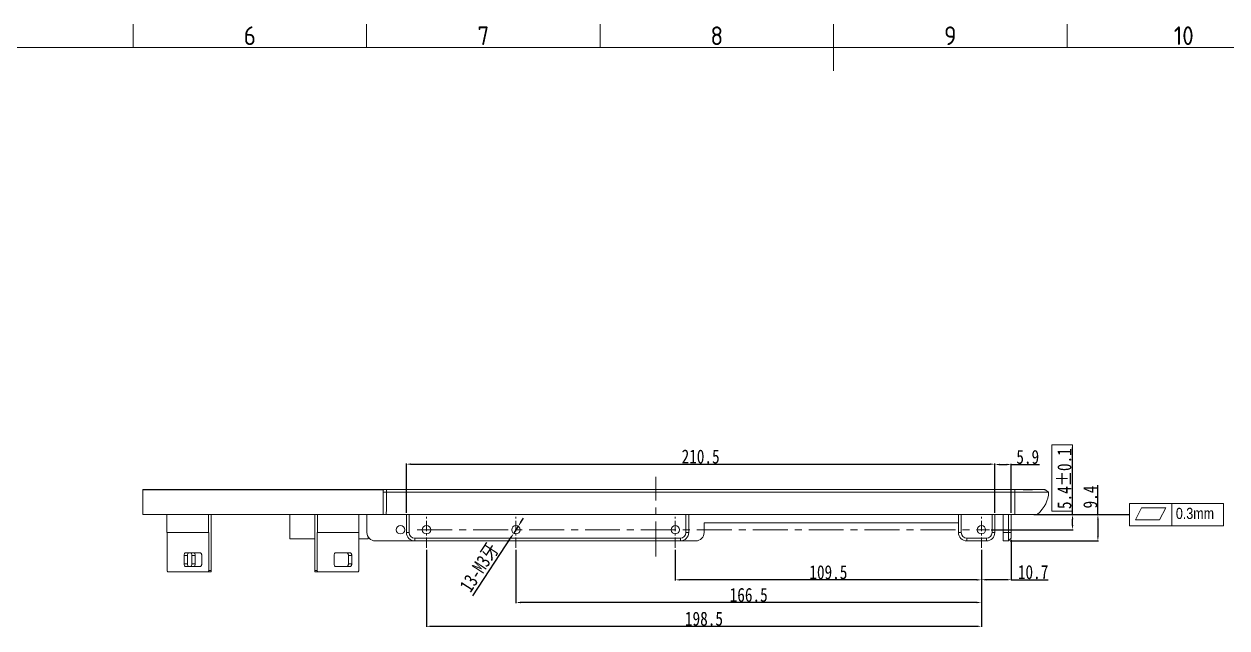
# Model space of a CAD drawing. Header units: inches. Extents: x 26991 to 28396, y -1342 to -349.
# Drawn here: x 27404.4 to 27834.7, y -590.4 to -374.4 of the extents above; entities that cross this region are included whole.
import ezdxf
from ezdxf.enums import TextEntityAlignment as Align

# ---------------------------------------------------------------- set-up
doc = ezdxf.new("R2010")
doc.units = ezdxf.units.IN
doc.header["$MEASUREMENT"] = 0
doc.linetypes.add('CENTER', pattern=[2, 1.25, -0.25, 0.25, -0.25])
doc.layers.get('0').update_dxf_attribs({"lineweight": 13})
doc.layers.add('DIM', color=1, linetype='Continuous', lineweight=5)
doc.layers.add('中心线', color=7, linetype='CENTER', lineweight=5)
doc.layers.add('图框', color=7, linetype='Continuous')
doc.styles.add('ISO Proportional', font='isocp.shx')
doc.styles.add('字母和汉字', font='arial.ttf', dxfattribs={"width": 0.8})
doc.styles.add('汉字专用', font='', dxfattribs={"width": 0.8})
doc.styles.get('汉字专用').set_extended_font_data('SimSun')
doc.dimstyles.new('1', dxfattribs={"dimtxt": 5, "dimasz": 1.7, "dimexe": 0.2, "dimexo": 0.625, "dimgap": 0.2, "dimtad": 1, "dimdec": 1, "dimzin": 1, "dimdsep": 46, "dimtxsty": '汉字专用', "dimcen": 2.5, "dimclrd": 256, "dimclre": 256, "dimclrt": 256, "dimadec": 0, "dimazin": 0, "dimtfac": 1, "dimtdec": 1, "dimtmove": 0, "dimatfit": 3, "dimfxl": 0, "dimarcsym": 0})

# ---------------------------------------------------------------- blocks, each defined once
blk = doc.blocks.new('*D5')
at = {"layer": 'Defpoints', "color": 0}
for p in [(27757.57, -558.28), (27746.87, -561.8), (27746.87, -573.15)]:
    blk.add_point(p, dxfattribs=at)
at = {"layer": 'DIM', "lineweight": -2}
for p, q in [((27757.57, -558.91), (27757.57, -573.35)), ((27746.87, -562.42), (27746.87, -573.35)), ((27755.87, -573.15), (27748.57, -573.15)), ((27757.57, -573.15), (27770.77, -573.15))]:
    blk.add_line(p, q, dxfattribs=at)
at = {"layer": 'DIM'}
for points in [[(27748.57, -572.87), (27748.57, -573.44), (27746.87, -573.15)], [(27755.87, -573.44), (27755.87, -572.87), (27757.57, -573.15)]]:
    blk.add_solid(points, dxfattribs=at)
at = {"layer": 'DIM', "insert": (27765.35, -570.45), "char_height": 5, "attachment_point": 5, "style": '汉字专用'}
blk.add_mtext('10.7', dxfattribs=at)
blk = doc.blocks.new('*D44')
at = {"layer": 'Defpoints', "color": 0}
for p in [(27637.37, -561.8), (27746.87, -561.8), (27637.37, -573.2)]:
    blk.add_point(p, dxfattribs=at)
at = {"layer": 'DIM', "lineweight": -2}
for p, q in [((27637.37, -562.42), (27637.37, -573.4)), ((27746.87, -562.42), (27746.87, -573.4)), ((27745.17, -573.2), (27639.07, -573.2))]:
    blk.add_line(p, q, dxfattribs=at)
at = {"layer": 'DIM'}
for points in [[(27639.07, -572.92), (27639.07, -573.49), (27637.37, -573.2)], [(27745.17, -573.49), (27745.17, -572.92), (27746.87, -573.2)]]:
    blk.add_solid(points, dxfattribs=at)
at = {"layer": 'DIM', "insert": (27692.12, -570.5), "char_height": 5, "attachment_point": 5, "style": '汉字专用'}
blk.add_mtext('109.5', dxfattribs=at)
blk = doc.blocks.new('*D45')
at = {"layer": 'Defpoints', "color": 0}
for p in [(27580.37, -561.8), (27746.87, -561.8), (27580.37, -581.3)]:
    blk.add_point(p, dxfattribs=at)
at = {"layer": 'DIM', "lineweight": -2}
for p, q in [((27580.37, -562.42), (27580.37, -581.5)), ((27746.87, -562.42), (27746.87, -581.5)), ((27745.17, -581.3), (27582.07, -581.3))]:
    blk.add_line(p, q, dxfattribs=at)
at = {"layer": 'DIM'}
for points in [[(27582.07, -581.02), (27582.07, -581.58), (27580.37, -581.3)], [(27745.17, -581.58), (27745.17, -581.02), (27746.87, -581.3)]]:
    blk.add_solid(points, dxfattribs=at)
at = {"layer": 'DIM', "insert": (27663.62, -578.6), "char_height": 5, "attachment_point": 5, "style": '汉字专用'}
blk.add_mtext('166.5', dxfattribs=at)
blk = doc.blocks.new('*D46')
at = {"layer": 'Defpoints', "color": 0}
for p in [(27548.37, -561.8), (27746.87, -561.8), (27746.87, -589.83)]:
    blk.add_point(p, dxfattribs=at)
at = {"layer": 'DIM', "lineweight": -2}
for p, q in [((27548.37, -562.42), (27548.37, -590.03)), ((27746.87, -562.42), (27746.87, -590.03)), ((27550.07, -589.83), (27745.17, -589.83))]:
    blk.add_line(p, q, dxfattribs=at)
at = {"layer": 'DIM'}
for points in [[(27550.07, -589.54), (27550.07, -590.11), (27548.37, -589.83)], [(27745.17, -590.11), (27745.17, -589.54), (27746.87, -589.83)]]:
    blk.add_solid(points, dxfattribs=at)
at = {"layer": 'DIM', "insert": (27647.62, -587.13), "char_height": 5, "attachment_point": 5, "style": '汉字专用'}
blk.add_mtext('198.5', dxfattribs=at)
blk = doc.blocks.new('*D47')
at = {"layer": 'Defpoints', "color": 0}
for p in [(27766.87, -549.88), (27779.47, -549.88), (27749.76, -555.28)]:
    blk.add_point(p, dxfattribs=at)
at = {"layer": 'DIM', "lineweight": -2}
for p, q in [((27779.47, -549.88), (27779.47, -525.81)), ((27767.5, -549.88), (27779.67, -549.88)), ((27779.47, -553.58), (27779.47, -551.58)), ((27750.38, -555.28), (27779.67, -555.28))]:
    blk.add_line(p, q, dxfattribs=at)
at = {"layer": 'DIM'}
for points in [[(27779.75, -551.58), (27779.18, -551.58), (27779.47, -549.88)], [(27779.18, -553.58), (27779.75, -553.58), (27779.47, -555.28)]]:
    blk.add_solid(points, dxfattribs=at)
at = {"layer": 'DIM', "insert": (27776.57, -537), "char_height": 5, "attachment_point": 5, "rotation": 90, "style": '汉字专用'}
blk.add_mtext('5.4%%P0.1', dxfattribs=at)
blk = doc.blocks.new('*D48')
at = {"layer": 'Defpoints', "color": 0}
for p in [(27766.87, -549.88), (27756.57, -559.28), (27788.53, -559.28)]:
    blk.add_point(p, dxfattribs=at)
at = {"layer": 'DIM', "lineweight": -2}
for p, q in [((27788.53, -549.88), (27788.53, -539.32)), ((27767.5, -549.88), (27788.73, -549.88)), ((27788.53, -551.58), (27788.53, -557.58)), ((27757.2, -559.28), (27788.73, -559.28))]:
    blk.add_line(p, q, dxfattribs=at)
at = {"layer": 'DIM'}
for points in [[(27788.82, -551.58), (27788.25, -551.58), (27788.53, -549.88)], [(27788.25, -557.58), (27788.82, -557.58), (27788.53, -559.28)]]:
    blk.add_solid(points, dxfattribs=at)
at = {"layer": 'DIM', "insert": (27785.83, -543.58), "char_height": 5, "attachment_point": 5, "rotation": 90, "style": '汉字专用'}
blk.add_mtext('9.4', dxfattribs=at)
blk = doc.blocks.new('*D49')
at = {"layer": 'Defpoints', "color": 0}
for p in [(27581.19, -554.02), (27579.55, -556.54)]:
    blk.add_point(p, dxfattribs=at)
at = {"layer": 'DIM', "lineweight": -2}
for p, q in [((27581.19, -554.02), (27579.55, -556.54)), ((27582.12, -552.6), (27583.05, -551.18)), ((27564.99, -578.88), (27578.63, -557.96))]:
    blk.add_line(p, q, dxfattribs=at)
at = {"layer": 'DIM'}
for points in [[(27581.88, -552.45), (27582.36, -552.76), (27581.19, -554.02)], [(27578.86, -558.12), (27578.39, -557.81), (27579.55, -556.54)]]:
    blk.add_solid(points, dxfattribs=at)
at = {"layer": 'DIM', "insert": (27567.45, -568.87), "char_height": 5, "attachment_point": 5, "rotation": 56.899, "style": '汉字专用'}
blk.add_mtext('13-M3牙', dxfattribs=at)
blk = doc.blocks.new('*D50')
at = {"layer": 'Defpoints', "color": 0}
for p in [(27751.67, -531.82), (27541.17, -549.88), (27751.67, -549.88)]:
    blk.add_point(p, dxfattribs=at)
at = {"layer": 'DIM', "lineweight": -2}
for p, q in [((27541.17, -549.26), (27541.17, -531.62)), ((27542.87, -531.82), (27749.97, -531.82)), ((27751.67, -549.26), (27751.67, -531.62))]:
    blk.add_line(p, q, dxfattribs=at)
at = {"layer": 'DIM'}
for points in [[(27542.87, -531.54), (27542.87, -532.1), (27541.17, -531.82)], [(27749.97, -532.1), (27749.97, -531.54), (27751.67, -531.82)]]:
    blk.add_solid(points, dxfattribs=at)
at = {"layer": 'DIM', "insert": (27646.42, -529.12), "char_height": 5, "attachment_point": 5, "style": '汉字专用'}
blk.add_mtext('210.5', dxfattribs=at)
blk = doc.blocks.new('*D51')
at = {"layer": 'Defpoints', "color": 0}
for p in [(27757.57, -531.95), (27751.67, -549.88), (27757.57, -549.88)]:
    blk.add_point(p, dxfattribs=at)
at = {"layer": 'DIM', "lineweight": -2}
for p, q in [((27751.67, -549.26), (27751.67, -531.75)), ((27753.37, -531.95), (27755.87, -531.95)), ((27757.57, -549.26), (27757.57, -531.75)), ((27757.57, -531.95), (27767.61, -531.95))]:
    blk.add_line(p, q, dxfattribs=at)
at = {"layer": 'DIM'}
for points in [[(27753.37, -531.66), (27753.37, -532.23), (27751.67, -531.95)], [(27755.87, -532.23), (27755.87, -531.66), (27757.57, -531.95)]]:
    blk.add_solid(points, dxfattribs=at)
at = {"layer": 'DIM', "insert": (27763.44, -529.25), "char_height": 5, "attachment_point": 5, "style": '汉字专用'}
blk.add_mtext('5.9', dxfattribs=at)

msp = doc.modelspace()

# ---------------------------------------------------------------- linework, layer by layer
at = {"color": 7, "linetype": 'Continuous'}
for p, q in [((27446.87, -541.02), (27446.87, -549.88)), ((27532.87, -541.02), (27446.87, -541.02)), ((27447.01, -540.88), (27769.37, -540.88)), ((27532.87, -541.02), (27532.89, -541.01)), ((27532.87, -541.88), (27532.87, -541.02)), ((27532.87, -541.88), (27532.87, -543.38)), ((27532.89, -541.01), (27532.9, -541)), ((27533.03, -540.97), (27533.15, -540.96)), ((27533.15, -540.96), (27533.53, -540.94)), ((27534.06, -540.94), (27534.06, -540.88)), ((27534.07, -540.94), (27534.07, -541.88)), ((27758.87, -540.94), (27534.07, -540.94)), ((27534.07, -541.88), (27758.87, -541.88)), ((27758.87, -549.88), (27758.87, -540.88)), ((27768.58, -540.94), (27769.56, -540.94)), ((27769.56, -540.94), (27770.87, -541.88)), ((27532.87, -543.38), (27532.87, -545.21)), ((27532.87, -545.21), (27532.87, -549.88)), ((27446.87, -549.88), (27766.87, -549.88)), ((27455.52, -556.28), (27455.52, -549.88)), ((27470.37, -549.88), (27470.37, -556.28)), ((27471.35, -549.88), (27471.35, -570.38)), ((27499.45, -558.48), (27499.45, -549.88)), ((27508.39, -549.88), (27508.39, -570.38)), ((27509.37, -556.28), (27509.37, -549.88)), ((27524.22, -549.88), (27524.22, -556.28)), ((27527.07, -556.28), (27527.07, -549.88)), ((27541.17, -549.88), (27541.17, -556.28)), ((27542.17, -549.88), (27542.17, -556.28)), ((27641.17, -556.28), (27641.17, -549.88)), ((27642.17, -556.28), (27642.17, -549.88)), ((27738.67, -556.28), (27738.67, -549.88)), ((27739.67, -556.28), (27739.67, -549.88)), ((27750.67, -549.88), (27750.67, -556.28)), ((27751.67, -549.88), (27751.67, -556.28)), ((27754.67, -559.28), (27754.67, -549.88)), ((27756.57, -549.88), (27756.57, -559.28)), ((27757.57, -549.88), (27757.57, -558.28)), ((27738.67, -552.78), (27647.67, -552.78)), ((27647.67, -556.28), (27647.67, -552.78)), ((27455.52, -556.28), (27470.47, -556.28)), ((27455.62, -569.88), (27455.62, -556.28)), ((27470.47, -569.88), (27470.47, -556.28)), ((27499.45, -558.48), (27508.39, -558.48)), ((27509.27, -569.88), (27509.27, -556.28)), ((27509.27, -556.28), (27524.22, -556.28)), ((27524.12, -569.88), (27524.12, -556.28)), ((27524.12, -558.48), (27527.45, -558.48)), ((27527.45, -558.48), (27527.45, -557.67)), ((27530.07, -559.28), (27644.67, -559.28)), ((27541.17, -556.28), (27542.17, -556.28)), ((27544.17, -558.28), (27544.17, -559.28)), ((27544.17, -558.28), (27639.17, -558.28)), ((27639.17, -559.28), (27639.17, -558.28)), ((27641.17, -556.28), (27642.17, -556.28)), ((27738.67, -556.28), (27739.67, -556.28)), ((27748.67, -558.28), (27741.67, -558.28)), ((27741.67, -558.28), (27741.67, -559.28)), ((27748.67, -559.28), (27741.67, -559.28)), ((27748.67, -559.28), (27748.67, -558.28)), ((27750.67, -556.28), (27751.67, -556.28)), ((27754.67, -556.28), (27757.57, -556.28)), ((27754.67, -559.28), (27756.57, -559.28)), ((27757.57, -558.28), (27756.57, -559.28)), ((27462.34, -563.48), (27467.29, -563.48)), ((27515.99, -563.48), (27520.94, -563.48)), ((27461.63, -567.48), (27461.63, -564.48)), ((27462.83, -564.48), (27461.63, -564.48)), ((27461.63, -567.48), (27462.83, -567.48)), ((27462.83, -567.48), (27462.83, -564.48)), ((27464.46, -567.48), (27464.46, -564.48)), ((27465.65, -564.48), (27464.46, -564.48)), ((27464.46, -567.48), (27465.65, -567.48)), ((27465.65, -567.48), (27465.65, -564.48)), ((27468, -564.48), (27468, -567.48)), ((27515.28, -567.48), (27515.28, -564.48)), ((27520.45, -564.48), (27520.45, -567.48)), ((27521.65, -564.48), (27520.45, -564.48)), ((27520.45, -567.48), (27521.65, -567.48)), ((27521.65, -564.48), (27521.65, -567.48)), ((27455.98, -570.38), (27471.31, -570.38)), ((27467.29, -568.48), (27462.34, -568.48)), ((27470.47, -569.88), (27471.35, -569.88)), ((27471.31, -570.38), (27471.35, -570.38)), ((27508.39, -569.88), (27509.27, -569.88)), ((27508.39, -570.38), (27508.43, -570.38)), ((27508.43, -570.38), (27523.77, -570.38)), ((27520.94, -568.48), (27515.99, -568.48))]:
    msp.add_line(p, q, dxfattribs=at)
for centre in [(27539.07, -555.28), (27548.37, -555.28), (27580.37, -555.28), (27637.37, -555.28), (27746.87, -555.28)]:
    msp.add_circle(centre, 1.5, dxfattribs=at)
for centre, radius, start, end in [((27769.37, -541.21), 0.328, 54.4749, 89.9652), ((27530.07, -556.28), 3, 180, 270), ((27544.17, -556.28), 3, 180, 270), ((27544.17, -556.28), 2, 180, 270), ((27639.17, -556.28), 3, 270, 360), ((27639.17, -556.28), 2, 270, 360), ((27644.67, -556.28), 3, 270, 360), ((27741.67, -556.28), 3, 180, 270), ((27741.67, -556.28), 2, 180, 270), ((27748.67, -556.28), 3, 270, 360), ((27748.67, -556.28), 2, 270, 360)]:
    msp.add_arc(centre, radius, start, end, dxfattribs=at)
for points, knots in [([(27447.01, -540.88), (27446.98, -540.88), (27446.89, -540.9), (27446.87, -540.99), (27446.87, -541.02)], [0, 0, 0, 0, 0.499745, 1, 1, 1, 1]), ([(27532.87, -541.02), (27532.87, -540.98), (27532.85, -540.9), (27532.76, -540.88), (27532.73, -540.88)], [0, 0, 0, 0, 0.510653, 1, 1, 1, 1]), ([(27532.9, -541), (27532.89, -540.97), (27532.85, -540.9), (27532.78, -540.88), (27532.74, -540.88)], [0, 0, 0, 0, 0.500096, 1, 1, 1, 1]), ([(27532.87, -541.88), (27532.87, -541.87), (27532.86, -541.85), (27532.89, -541.84), (27532.9, -541.85), (27532.92, -541.86), (27532.95, -541.88), (27533.01, -541.88), (27533.08, -541.88), (27533.16, -541.88), (27533.24, -541.88), (27533.36, -541.88), (27533.51, -541.88), (27533.76, -541.88), (27533.94, -541.88), (27534.07, -541.88)], [0, 0, 0, 0, 0.034243, 0.042952, 0.056802, 0.076131, 0.09745, 0.146039, 0.203962, 0.268245, 0.336513, 0.407267, 0.552858, 0.701095, 1, 1, 1, 1]), ([(27532.9, -541), (27532.9, -541), (27532.9, -540.98), (27532.96, -540.97), (27533, -540.97), (27533.03, -540.97)], [0, 0, 0, 0, 0.116914, 0.355841, 1, 1, 1, 1]), ([(27533.53, -540.94), (27533.57, -540.94), (27533.75, -540.94), (27533.93, -540.94), (27534.06, -540.94)], [0, 0, 0, 0, 0.244004, 1, 1, 1, 1]), ([(27533.93, -549.88), (27533.97, -549.32), (27534.04, -548.13), (27534.08, -546.22), (27534.07, -544.11), (27534.07, -542.64), (27534.07, -541.88)], [0, 0, 0, 0, 0.209846, 0.448552, 0.715271, 1, 1, 1, 1]), ([(27758.87, -540.94), (27759.84, -540.94), (27761.74, -540.94), (27764.43, -540.95), (27766.7, -540.93), (27768.04, -540.94), (27768.58, -540.94)], [0, 0, 0, 0, 0.298842, 0.586651, 0.833867, 1, 1, 1, 1]), ([(27758.87, -541.88), (27759.68, -541.88), (27761.29, -541.88), (27763.64, -541.88), (27765.52, -541.88), (27766.92, -541.88), (27767.83, -541.88), (27768.62, -541.88), (27769.28, -541.88), (27769.81, -541.87), (27770.17, -541.87), (27770.4, -541.88), (27770.53, -541.88), (27770.64, -541.88), (27770.73, -541.88), (27770.79, -541.88), (27770.84, -541.88), (27770.85, -541.88), (27770.87, -541.88), (27770.87, -541.88)], [0, 0, 0, 0, 0.202373, 0.401067, 0.588166, 0.673242, 0.74986, 0.81607, 0.87096, 0.914706, 0.948106, 0.961259, 0.972242, 0.981197, 0.988255, 0.99355, 0.997203, 0.999318, 1, 1, 1, 1]), ([(27462.34, -563.48), (27462.25, -563.48), (27462.04, -563.54), (27461.81, -563.78), (27461.67, -564.1), (27461.63, -564.35), (27461.63, -564.48)], [0, 0, 0, 0, 0.209488, 0.444658, 0.712005, 1, 1, 1, 1]), ([(27462.83, -564.48), (27462.83, -564.35), (27462.86, -564.1), (27463.01, -563.78), (27463.24, -563.54), (27463.44, -563.48), (27463.53, -563.48)], [0, 0, 0, 0, 0.287995, 0.555342, 0.790512, 1, 1, 1, 1]), ([(27463.75, -563.48), (27463.85, -563.48), (27464.05, -563.54), (27464.28, -563.78), (27464.43, -564.1), (27464.46, -564.35), (27464.46, -564.48)], [0, 0, 0, 0, 0.209488, 0.444658, 0.712005, 1, 1, 1, 1]), ([(27465.65, -564.48), (27465.65, -564.35), (27465.62, -564.1), (27465.47, -563.78), (27465.24, -563.54), (27465.04, -563.48), (27464.95, -563.48)], [0, 0, 0, 0, 0.287995, 0.555342, 0.790512, 1, 1, 1, 1]), ([(27468, -564.48), (27468, -564.35), (27467.96, -564.1), (27467.81, -563.78), (27467.58, -563.54), (27467.38, -563.48), (27467.29, -563.48)], [0, 0, 0, 0, 0.287995, 0.555342, 0.790512, 1, 1, 1, 1]), ([(27515.99, -563.48), (27515.9, -563.48), (27515.7, -563.54), (27515.47, -563.78), (27515.32, -564.1), (27515.28, -564.35), (27515.28, -564.48)], [0, 0, 0, 0, 0.209488, 0.444658, 0.712005, 1, 1, 1, 1]), ([(27519.75, -563.48), (27519.84, -563.48), (27520.04, -563.54), (27520.27, -563.78), (27520.42, -564.1), (27520.45, -564.35), (27520.45, -564.48)], [0, 0, 0, 0, 0.209488, 0.444658, 0.712005, 1, 1, 1, 1]), ([(27521.65, -564.48), (27521.65, -564.35), (27521.61, -564.1), (27521.47, -563.78), (27521.24, -563.54), (27521.03, -563.48), (27520.94, -563.48)], [0, 0, 0, 0, 0.287995, 0.555342, 0.790512, 1, 1, 1, 1]), ([(27461.63, -567.48), (27461.63, -567.61), (27461.67, -567.86), (27461.81, -568.19), (27462.04, -568.42), (27462.25, -568.48), (27462.34, -568.48)], [0, 0, 0, 0, 0.287995, 0.555342, 0.790512, 1, 1, 1, 1]), ([(27463.53, -568.48), (27463.44, -568.48), (27463.24, -568.42), (27463.01, -568.19), (27462.86, -567.86), (27462.83, -567.61), (27462.83, -567.48)], [0, 0, 0, 0, 0.209488, 0.444658, 0.712005, 1, 1, 1, 1]), ([(27464.46, -567.48), (27464.46, -567.61), (27464.43, -567.86), (27464.28, -568.19), (27464.05, -568.42), (27463.85, -568.48), (27463.75, -568.48)], [0, 0, 0, 0, 0.287995, 0.555342, 0.790512, 1, 1, 1, 1]), ([(27464.95, -568.48), (27465.04, -568.48), (27465.24, -568.42), (27465.47, -568.19), (27465.62, -567.86), (27465.65, -567.61), (27465.65, -567.48)], [0, 0, 0, 0, 0.209488, 0.444658, 0.712005, 1, 1, 1, 1]), ([(27467.29, -568.48), (27467.38, -568.48), (27467.58, -568.42), (27467.81, -568.19), (27467.96, -567.86), (27468, -567.61), (27468, -567.48)], [0, 0, 0, 0, 0.209488, 0.444658, 0.712005, 1, 1, 1, 1]), ([(27515.28, -567.48), (27515.28, -567.61), (27515.32, -567.86), (27515.47, -568.19), (27515.7, -568.42), (27515.9, -568.48), (27515.99, -568.48)], [0, 0, 0, 0, 0.287995, 0.555342, 0.790512, 1, 1, 1, 1]), ([(27520.45, -567.48), (27520.45, -567.61), (27520.42, -567.86), (27520.27, -568.19), (27520.04, -568.42), (27519.84, -568.48), (27519.75, -568.48)], [0, 0, 0, 0, 0.287995, 0.555342, 0.790512, 1, 1, 1, 1]), ([(27520.94, -568.48), (27521.03, -568.48), (27521.24, -568.42), (27521.47, -568.19), (27521.61, -567.86), (27521.65, -567.61), (27521.65, -567.48)], [0, 0, 0, 0, 0.209488, 0.444658, 0.712005, 1, 1, 1, 1]), ([(27455.98, -570.38), (27455.93, -570.38), (27455.83, -570.35), (27455.71, -570.23), (27455.64, -570.07), (27455.62, -569.95), (27455.62, -569.88)], [0, 0, 0, 0, 0.209301, 0.444592, 0.712325, 1, 1, 1, 1]), ([(27470.47, -569.88), (27470.47, -569.95), (27470.45, -570.07), (27470.38, -570.23), (27470.27, -570.35), (27470.16, -570.38), (27470.12, -570.38)], [0, 0, 0, 0, 0.287674, 0.555404, 0.790698, 1, 1, 1, 1]), ([(27509.63, -570.38), (27509.58, -570.38), (27509.48, -570.35), (27509.36, -570.23), (27509.29, -570.07), (27509.27, -569.95), (27509.27, -569.88)], [0, 0, 0, 0, 0.209301, 0.444592, 0.712325, 1, 1, 1, 1]), ([(27524.12, -569.88), (27524.12, -569.95), (27524.11, -570.07), (27524.03, -570.23), (27523.92, -570.35), (27523.82, -570.38), (27523.77, -570.38)], [0, 0, 0, 0, 0.287674, 0.555404, 0.790698, 1, 1, 1, 1])]:
    msp.add_open_spline(points, degree=3, knots=knots, dxfattribs=at)
msp.add_open_spline([(27766.87, -549.88), (27769.54, -547.38), (27770.87, -544.71), (27770.87, -541.88)], degree=3, dxfattribs=at)
msp.add_open_spline([(27766.87, -549.88), (27769.54, -547.38), (27770.87, -544.71), (27770.87, -541.88)], degree=3, dxfattribs=at)
at = {"layer": 'DIM'}
for p, q in [((27799.87, -545.86), (27833.43, -545.86)), ((27799.87, -553.9), (27799.87, -545.86)), ((27814.94, -553.9), (27814.94, -545.86)), ((27833.43, -545.86), (27833.43, -553.9)), ((27804.16, -547.39), (27802, -551.7)), ((27804.16, -547.39), (27812.78, -547.39)), ((27810.62, -551.7), (27812.78, -547.39)), ((27833.43, -553.9), (27799.87, -553.9)), ((27802, -551.7), (27810.62, -551.7))]:
    msp.add_line(p, q, dxfattribs=at)
msp.add_lwpolyline([(27779.47, -548.61), (27772.08, -548.61), (27772.08, -524.94), (27779.47, -524.94)], close=True, dxfattribs=at)
at = {"layer": '中心线', "color": 2, "ltscale": 10}
for p, q in [((27630.37, -564.81), (27630.37, -536.39)), ((27545.08, -555.28), (27749.76, -555.28))]:
    msp.add_line(p, q, dxfattribs=at)
at = {"layer": '中心线', "color": 2, "ltscale": 3}
for p, q in [((27548.37, -561.8), (27548.37, -550.67)), ((27580.37, -561.8), (27580.37, -550.67)), ((27637.37, -561.8), (27637.37, -550.67)), ((27746.87, -561.8), (27746.87, -550.67))]:
    msp.add_line(p, q, dxfattribs=at)
at = {"layer": '图框', "color": 7, "lineweight": 9}
for p, q in [((27443.41, -382.73), (27443.41, -374.38)), ((27526.93, -382.73), (27526.93, -374.38)), ((27610.45, -382.73), (27610.45, -374.38)), ((27693.98, -391.08), (27693.98, -374.38)), ((27777.5, -382.73), (27777.5, -374.38)), ((28362.15, -382.73), (27024.14, -382.73))]:
    msp.add_line(p, q, dxfattribs=at)

# ---------------------------------------------------------------- texts
at = {"layer": 'DIM', "style": '字母和汉字', "width": 0.8}
msp.add_text('0.3mm', height=4, dxfattribs=at).set_placement((27816.43, -551.43))
at = {"layer": '图框', "color": 7, "lineweight": 9, "style": 'ISO Proportional'}
for s, height, p in [('6', 6.68, (27485.17, -378.55)), ('7', 6.68, (27568.69, -378.55)), ('8', 6.68, (27652.22, -378.55)), ('9', 6.68, (27735.74, -378.55)), ('10', 6.682, (27819.26, -378.55))]:
    msp.add_text(s, height=height, dxfattribs=at).set_placement(p, align=Align.MIDDLE)

# ---------------------------------------------------------------- dimensions: what is measured, and where the dimension line sits
at = {"layer": 'DIM'}
dim = msp.add_linear_dim(base=(27779.47, -549.88), p1=(27749.76, -555.28), p2=(27766.87, -549.88), angle=90, text='<>%%P0.1', dimstyle='1', dxfattribs=at)
dim.commit()
dim.dimension.update_dxf_attribs({"geometry": '*D47', "text_midpoint": (27776.57, -537)})
for base, p1, p2, picture, middle in [((27751.67, -531.82), (27541.17, -549.88), (27751.67, -549.88), '*D50', (27646.42, -529.12)), ((27757.57, -531.95), (27751.67, -549.88), (27757.57, -549.88), '*D51', (27763.44, -529.25)), ((27746.87, -589.83), (27548.37, -561.8), (27746.87, -561.8), '*D46', (27647.62, -587.13)), ((27580.37, -581.3), (27746.87, -561.8), (27580.37, -561.8), '*D45', (27663.62, -578.6)), ((27637.37, -573.2), (27746.87, -561.8), (27637.37, -561.8), '*D44', (27692.12, -570.5))]:
    dim = msp.add_linear_dim(base=base, p1=p1, p2=p2, dimstyle='1', dxfattribs=at)
    dim.commit()
    dim.dimension.update_dxf_attribs({"geometry": picture, "text_midpoint": middle})
dim = msp.add_linear_dim(base=(27788.53, -559.28), p1=(27766.87, -549.88), p2=(27756.57, -559.28), angle=90, dimstyle='1', dxfattribs=at)
dim.commit()
dim.dimension.update_dxf_attribs({"geometry": '*D48', "text_midpoint": (27788.53, -543.58), "dimtype": 160})
dim = msp.add_diameter_dim_2p(p1=(27581.19, -554.02), p2=(27579.55, -556.54), text='13-M3牙', dimstyle='1', dxfattribs=at)
dim.commit()
dim.dimension.update_dxf_attribs({"geometry": '*D49', "text_midpoint": (27570.3, -570.73), "dimtype": 163})
dim = msp.add_linear_dim(base=(27746.87, -573.15), p1=(27757.57, -558.28), p2=(27746.87, -561.8), dimstyle='1', dxfattribs=at)
dim.commit()
dim.dimension.update_dxf_attribs({"geometry": '*D5', "text_midpoint": (27765.35, -573.15), "dimtype": 160})

# ---------------------------------------------------------------- leaders
msp.add_leader([(27765.64, -549.88), (27799.87, -549.88)], dimstyle='1', override={"dimgap": 0.8, "dimtad": 0}, dxfattribs=at)

doc.saveas('drawing.dxf')
